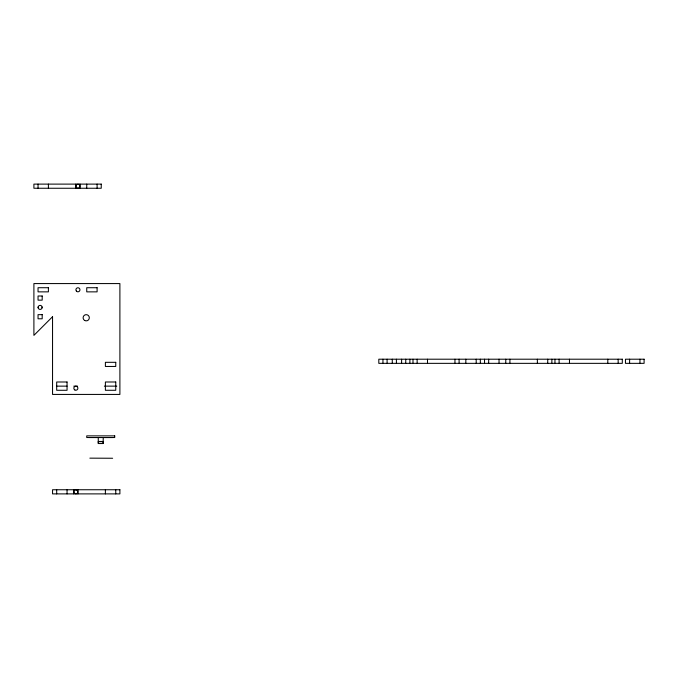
<?xml version="1.0" encoding="UTF-8"?>
<svg xmlns="http://www.w3.org/2000/svg" width="678" height="678" viewBox="0 0 678 678"><rect width="100%" height="100%" fill="white"/><g stroke="black" fill="none" stroke-linecap="round" stroke-linejoin="round"><path stroke-width="1.02" d="M103.132 443.539L103.225 441.675M103.217 438.361L103.149 443.539L98.31 443.539L98.242 438.361M56.689 386.138L67.054 386.138M73.792 386.138L77.589 386.138M104.353 386.138L116.786 386.138M98.327 441.463L103.132 441.463M103.251 441.675L98.208 441.675L98.327 443.539M639.956 359.204L639.956 363.349M629.599 359.204L629.599 363.349M618.158 359.204L618.158 363.349M607.802 359.204L607.802 363.349M569.469 359.204L569.469 363.349M559.104 359.204L559.104 363.349M554.96 359.204L554.96 363.349M551.875 359.204L551.875 363.349M547.731 359.204L547.731 363.349M537.366 359.204L537.366 363.349M509.915 359.204L509.915 363.349M505.771 359.204L505.771 363.349M499.033 359.204L499.033 363.349M488.669 359.204L488.669 363.349M484.524 359.204L484.524 363.349M480.338 359.204L480.338 363.349M476.193 359.204L476.193 363.349M465.837 359.204L465.837 363.349M459.099 359.204L459.099 363.349M454.955 359.204L454.955 363.349M427.496 359.204L427.496 363.349M417.139 359.204L417.139 363.349M412.995 359.204L412.995 363.349M409.893 359.204L409.893 363.349M405.749 359.204L405.749 363.349M401.605 359.204L401.605 363.349M396.418 359.204L396.418 363.349M392.274 359.204L392.274 363.349M387.096 359.204L387.096 363.349M382.951 359.204L382.951 363.349M115.752 489.745L115.752 493.889M112.641 437.53L88.81 437.53M112.641 458.252L89.852 458.15M105.387 489.745L105.387 493.889M97.098 184.111L97.098 188.255M86.742 184.111L86.742 188.255M80.004 184.111L80.004 188.255M77.936 489.745L77.936 493.889M75.86 184.111L75.86 188.255M73.792 489.745L73.792 493.889M67.054 489.745L67.054 493.889M56.689 489.745L56.689 493.889M48.401 184.111L48.401 188.255M42.104 307.049L42.104 307.753A2.017 2.017 0 0 1 38.816 308.948A2.017 2.017 0 0 1 39.426 305.498A2.017 2.017 0 0 1 42.104 307.753M38.129 307.049L38.129 307.753M38.044 184.111L38.044 188.255M78.284 184.196A2.017 2.017 0 0 1 78.284 188.17L77.58 188.17A2.017 2.017 0 0 1 77.58 184.196M52.545 316.728L33.9 335.373L33.9 283.574L119.896 283.574L119.896 394.426L52.545 394.426L52.545 316.728M101.242 184.111L33.9 184.111L33.9 188.255L101.242 188.255L101.242 184.111M48.401 287.718L38.044 287.718L38.044 291.862L48.401 291.862L48.401 287.718M97.098 287.718L86.742 287.718L86.742 291.862L97.098 291.862L97.098 287.718M42.189 296.006L38.044 296.006L38.044 300.151L42.189 300.151L42.189 296.006M42.189 314.651L38.044 314.651L38.044 318.796L42.189 318.796L42.189 314.651M622.302 359.204L378.807 359.204L378.807 363.349L622.302 363.349L622.302 359.204M644.1 359.204L625.455 359.204L625.455 363.349L644.1 363.349L644.1 359.204M115.752 362.315L105.387 362.315L105.387 366.459L115.752 366.459L115.752 362.315M67.054 381.994L56.689 381.994L56.689 390.282L67.054 390.282L67.054 381.994M115.752 381.994L105.387 381.994L105.387 390.282L115.752 390.282L115.752 381.994M114.718 435.869L86.742 435.869L86.742 437.53L114.718 437.53L114.718 435.869M119.896 489.745L52.545 489.745L52.545 493.889L119.896 493.889L119.896 489.745M76.207 489.83L75.512 489.83A2.017 2.017 0 0 0 75.512 493.804L76.207 493.804A2.017 2.017 0 0 0 76.207 489.83M76.385 291.082A2.017 2.017 0 0 0 79.835 290.481A2.017 2.017 0 0 0 77.58 287.794A2.017 2.017 0 0 0 76.385 291.082M74.851 389.96A2.017 2.017 0 0 0 77.877 388.214A2.017 2.017 0 0 0 74.851 386.46A2.017 2.017 0 0 0 74.851 389.96M84.665 320.457A3.11 3.11 0 0 0 89.327 317.762A3.11 3.11 0 0 0 84.665 315.067A3.11 3.11 0 0 0 84.665 320.457"/></g></svg>
